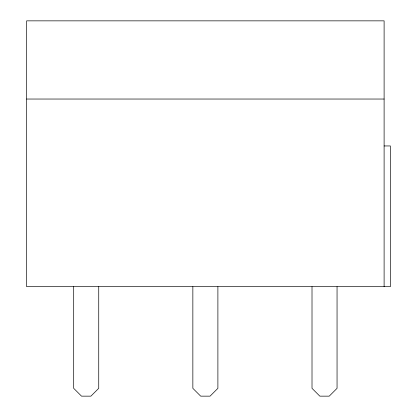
<?xml version="1.0" encoding="UTF-8"?>
<svg xmlns="http://www.w3.org/2000/svg" width="417" height="417" viewBox="0 0 417 417"><rect width="100%" height="100%" fill="white"/><g stroke="black" fill="none" stroke-linecap="round" stroke-linejoin="round"><path stroke-width="0.63" d="M26.636 99.037L384.109 99.037M384.109 145.95L390.364 145.95L390.364 286.688L26.636 286.688L26.636 20.85L384.109 20.85L384.109 286.688M337.051 286.688L337.051 388.331L329.232 396.15L319.829 396.15L312.01 388.331L312.01 286.688M217.893 286.688L217.893 388.331L210.074 396.15L200.671 396.15L192.852 388.331L192.852 286.688M98.735 286.688L98.735 388.331L90.916 396.15L81.513 396.15L73.694 388.331L73.694 286.688"/></g></svg>
